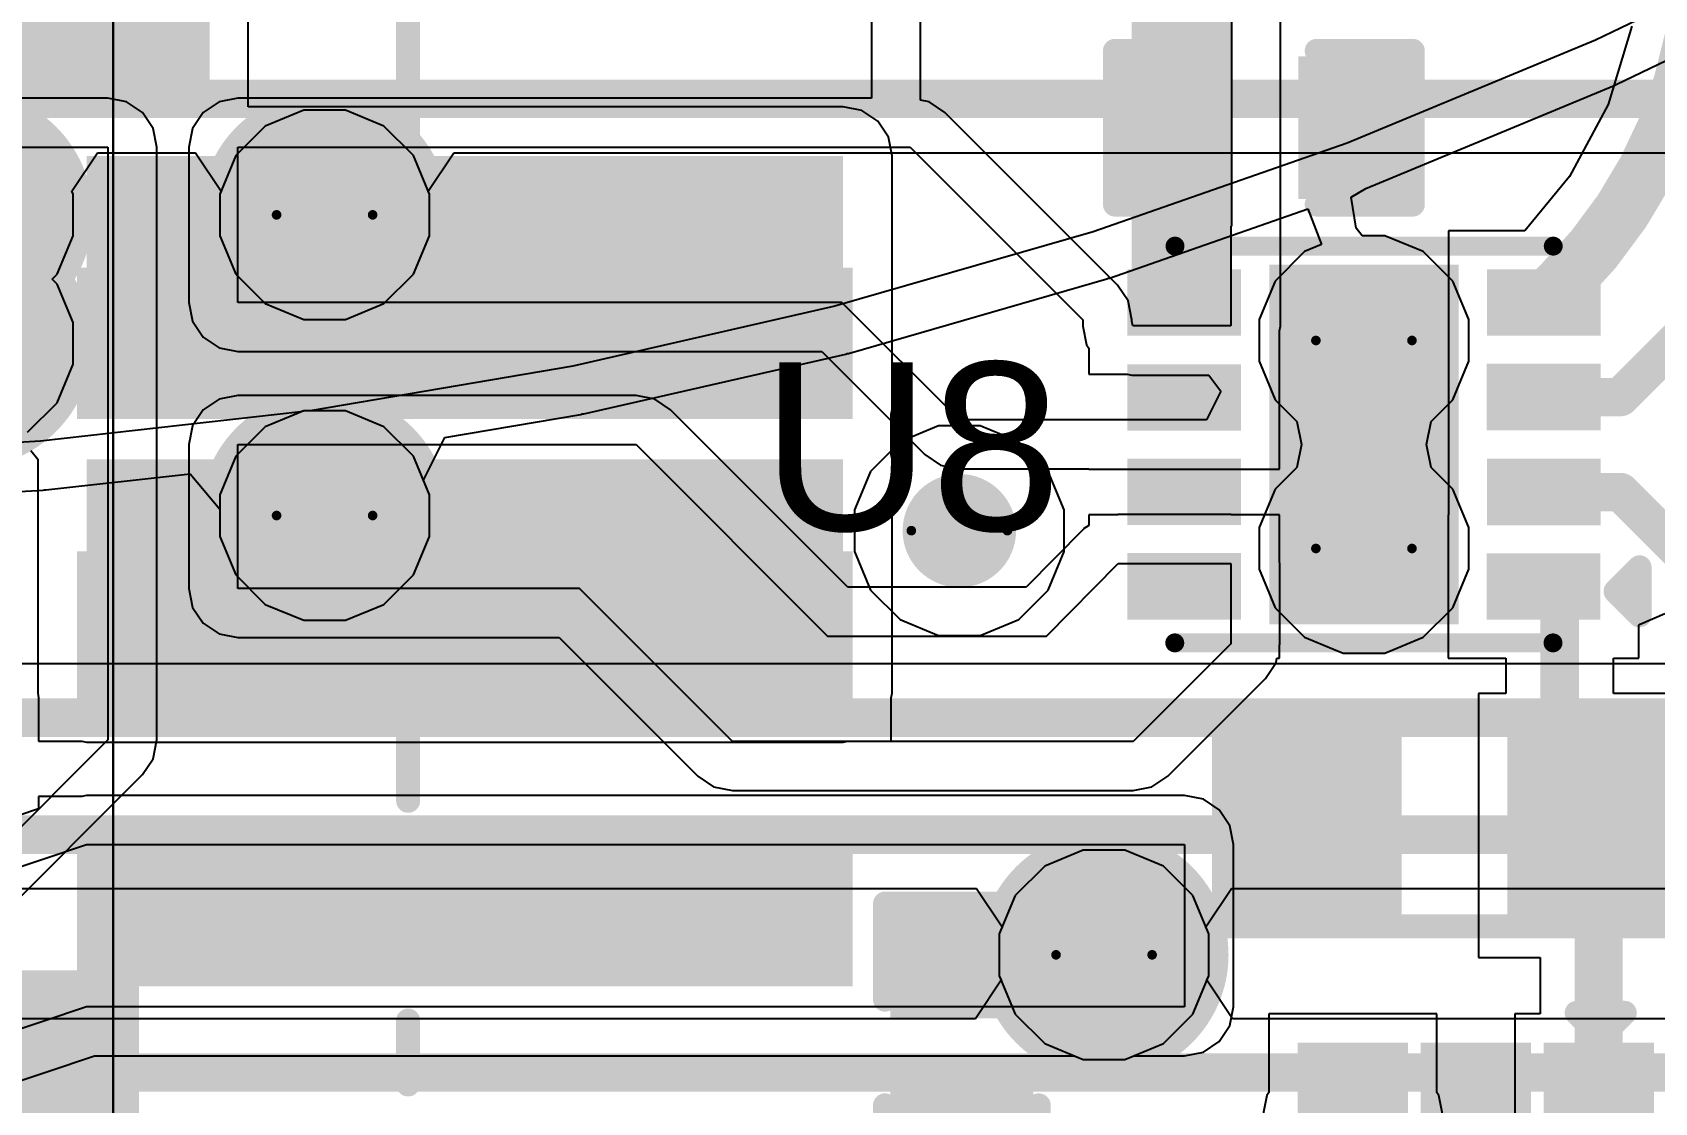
# Model space of a CAD drawing. Header units: inches. Extents: x -30 to 282, y -86 to 78.
# Drawn here: x 12.17 to 20.75, y -74.02 to -68.36 of the extents above; entities that cross this region are included whole.
import ezdxf

# ---------------------------------------------------------------- set-up
doc = ezdxf.new("R2010")
doc.units = ezdxf.units.IN
for name, color, linetype in [('Board Outline', 216, 'Continuous'), ('Bottom Layer', 5, 'Continuous'), ('Bottom Overlay', 54, 'Continuous'), ('Bottom Paste', 16, 'Continuous'), ('Bottom Solder', 6, 'Continuous'), ('Dimensions', 6, 'Continuous'), ('Drill Drawing', 1, 'Continuous'), ('GND 01', 76, 'Continuous'), ('GND 02', 16, 'Continuous'), ('Pad Holes', 156, 'Continuous'), ('PWR', 156, 'Continuous'), ('SIG 01', 90, 'Continuous'), ('Top Layer', 1, 'Continuous'), ('Top Overlay', 2, 'Continuous'), ('Top Paste', 8, 'Continuous'), ('Top Solder', 216, 'Continuous'), ('Via Holes', 16, 'Continuous')]:
    doc.layers.add(name, color=color, linetype=linetype)
doc.styles.add('Arial', font='', dxfattribs={"height": 0.2})
doc.styles.get('Arial').set_extended_font_data('Arial')

# ---------------------------------------------------------------- blocks, each defined once
blk = doc.blocks.new('SC_70_5_1')
at = {"layer": 'Top Layer'}
for points in [[(-1.315, 0.84), (-0.585, 0.84), (-0.585, 0.46), (-1.315, 0.46)], [(0.585, 0.84), (1.315, 0.84), (1.315, 0.46), (0.585, 0.46)], [(-1.315, 0.19), (-0.585, 0.19), (-0.585, -0.19), (-1.315, -0.19)], [(-1.315, -0.46), (-0.585, -0.46), (-0.585, -0.84), (-1.315, -0.84)], [(0.585, -0.46), (1.315, -0.46), (1.315, -0.84), (0.585, -0.84)]]:
    blk.add_hatch(color=1, dxfattribs=at).paths.add_polyline_path(points)
at = {"layer": 'Top Paste'}
for points in [[(-1.315, 0.84), (-0.585, 0.84), (-0.585, 0.46), (-1.315, 0.46)], [(0.585, 0.84), (1.315, 0.84), (1.315, 0.46), (0.585, 0.46)], [(-1.315, 0.19), (-0.585, 0.19), (-0.585, -0.19), (-1.315, -0.19)], [(-1.315, -0.46), (-0.585, -0.46), (-0.585, -0.84), (-1.315, -0.84)], [(0.585, -0.46), (1.315, -0.46), (1.315, -0.84), (0.585, -0.84)]]:
    blk.add_hatch(color=8, dxfattribs=at).paths.add_polyline_path(points)
at = {"layer": 'Top Solder'}
for points in [[(-1.4166, 0.9416), (-0.4834, 0.9416), (-0.4834, 0.3584), (-1.4166, 0.3584)], [(0.4834, 0.9416), (1.4166, 0.9416), (1.4166, 0.3584), (0.4834, 0.3584)], [(-1.4166, 0.2916), (-0.4834, 0.2916), (-0.4834, -0.2916), (-1.4166, -0.2916)], [(-1.4166, -0.3584), (-0.4834, -0.3584), (-0.4834, -0.9416), (-1.4166, -0.9416)], [(0.4834, -0.3584), (1.4166, -0.3584), (1.4166, -0.9416), (0.4834, -0.9416)]]:
    blk.add_hatch(color=216, dxfattribs=at).paths.add_polyline_path(points)
at = {"layer": 'Top Overlay', "const_width": 0.127}
for points in [[(0.4572, 1.0414), (-0.4572, 1.0414)], [(-1.5748, 0.5334), (-1.5748, 0.7874)], [(-1.4478, 0.6604), (-1.5748, 0.7874)], [(-1.5748, 0.5334), (-1.4478, 0.6604)], [(0.4572, -1.0414), (-0.4572, -1.0414)]]:
    blk.add_lwpolyline(points, dxfattribs=at)
at = {"layer": 'Top Overlay', "const_width": 0.0635}
for points in [[(-0.4889, 1.0414, 1), (-0.4254, 1.0414, 1)], [(0.4254, 1.0414, 1), (0.4889, 1.0414, 1)], [(-1.6065, 0.7874, 1), (-1.5431, 0.7874, 1)], [(-1.6065, 0.7874, 1), (-1.5431, 0.7874, 1)], [(-1.4795, 0.6604, 1), (-1.416, 0.6604, 1)], [(-1.4795, 0.6604, 1), (-1.416, 0.6604, 1)], [(-1.6066, 0.5334, 1), (-1.5431, 0.5334, 1)], [(-1.6066, 0.5334, 1), (-1.5431, 0.5334, 1)], [(-0.4889, -1.0414, 1), (-0.4254, -1.0414, 1)], [(0.4254, -1.0414, 1), (0.4889, -1.0414, 1)]]:
    blk.add_lwpolyline(points, format="xyb", close=True, dxfattribs=at)
blk = doc.blocks.new('WSON_8_2_2__2')
at = {"layer": 'Bottom Solder'}
h = blk.add_hatch(color=6, dxfattribs=at)
edge = h.paths.add_edge_path()
edge.add_arc((0, 0.55), 0.1016, 0, 360)
h = blk.add_hatch(color=6, dxfattribs=at)
edge = h.paths.add_edge_path()
edge.add_arc((0, -0.55), 0.1016, 0, 360)
at = {"layer": 'Pad Holes'}
h = blk.add_hatch(color=7, dxfattribs=at)
edge = h.paths.add_edge_path()
edge.add_arc((0, 0.55), 0.15, 0, 360)
h = blk.add_hatch(color=7, dxfattribs=at)
edge = h.paths.add_edge_path()
edge.add_arc((0, -0.55), 0.15, 0, 360)
at = {"layer": 'PWR'}
h = blk.add_hatch(color=156, dxfattribs=at)
edge = h.paths.add_edge_path()
edge.add_arc((0, 0.55), 0.3, 0, 360)
h = blk.add_hatch(color=156, dxfattribs=at)
edge = h.paths.add_edge_path()
edge.add_arc((0, -0.55), 0.3, 0, 360)
at = {"layer": 'SIG 01'}
h = blk.add_hatch(color=90, dxfattribs=at)
edge = h.paths.add_edge_path()
edge.add_arc((0, 0.55), 0.3, 0, 360)
h = blk.add_hatch(color=90, dxfattribs=at)
edge = h.paths.add_edge_path()
edge.add_arc((0, -0.55), 0.3, 0, 360)
at = {"layer": 'Top Layer'}
for points in [[(-0.6994, 0.8762), (-0.6994, 0.6262), (-1.1994, 0.6262), (-1.1994, 0.8762)], [(0.45, -0.9), (-0.45, -0.9), (-0.45, 0.9), (0.45, 0.9)], [(0.7006, 0.6254), (0.7006, 0.8754), (1.2006, 0.8754), (1.2006, 0.6254)], [(-0.7006, 0.3766), (-0.7006, 0.1266), (-1.2006, 0.1266), (-1.2006, 0.3766)], [(0.7006, 0.1258), (0.7006, 0.3758), (1.2006, 0.3758), (1.2006, 0.1258)], [(-0.7004, -0.1258), (-0.7004, -0.3758), (-1.2004, -0.3758), (-1.2004, -0.1258)], [(0.7006, -0.3738), (0.7006, -0.1238), (1.2006, -0.1238), (1.2006, -0.3738)], [(-0.7006, -0.626), (-0.7006, -0.876), (-1.2006, -0.876), (-1.2006, -0.626)], [(0.7006, -0.8762), (0.7006, -0.6262), (1.2006, -0.6262), (1.2006, -0.8762)]]:
    blk.add_hatch(color=1, dxfattribs=at).paths.add_polyline_path(points)
h = blk.add_hatch(color=1, dxfattribs=at)
edge = h.paths.add_edge_path()
edge.add_arc((0, 0.55), 0.3, 0, 360)
h = blk.add_hatch(color=1, dxfattribs=at)
edge = h.paths.add_edge_path()
edge.add_arc((0, -0.55), 0.3, 0, 360)
at = {"layer": 'Top Paste'}
for points in [[(-0.6994, 0.8762), (-0.6994, 0.6262), (-1.1994, 0.6262), (-1.1994, 0.8762)], [(0.45, -0.9), (-0.45, -0.9), (-0.45, 0.9), (0.45, 0.9)], [(0.7006, 0.6254), (0.7006, 0.8754), (1.2006, 0.8754), (1.2006, 0.6254)], [(-0.7006, 0.3766), (-0.7006, 0.1266), (-1.2006, 0.1266), (-1.2006, 0.3766)], [(0.7006, 0.1258), (0.7006, 0.3758), (1.2006, 0.3758), (1.2006, 0.1258)], [(-0.7004, -0.1258), (-0.7004, -0.3758), (-1.2004, -0.3758), (-1.2004, -0.1258)], [(0.7006, -0.3738), (0.7006, -0.1238), (1.2006, -0.1238), (1.2006, -0.3738)], [(-0.7006, -0.626), (-0.7006, -0.876), (-1.2006, -0.876), (-1.2006, -0.626)], [(0.7006, -0.8762), (0.7006, -0.6262), (1.2006, -0.6262), (1.2006, -0.8762)]]:
    blk.add_hatch(color=8, dxfattribs=at).paths.add_polyline_path(points)
at = {"layer": 'Top Solder'}
for points in [[(0.5008, -0.9508), (-0.5008, -0.9508), (-0.5008, 0.9508), (0.5008, 0.9508)], [(-0.6486, 0.927), (-0.6486, 0.5754), (-1.2502, 0.5754), (-1.2502, 0.927)], [(0.6498, 0.5746), (0.6498, 0.9262), (1.2514, 0.9262), (1.2514, 0.5746)], [(-0.6498, 0.4274), (-0.6498, 0.0758), (-1.2514, 0.0758), (-1.2514, 0.4274)], [(0.6498, 0.075), (0.6498, 0.4266), (1.2514, 0.4266), (1.2514, 0.075)], [(-0.6496, -0.075), (-0.6496, -0.4266), (-1.2512, -0.4266), (-1.2512, -0.075)], [(0.6498, -0.4246), (0.6498, -0.073), (1.2514, -0.073), (1.2514, -0.4246)], [(-0.6498, -0.5752), (-0.6498, -0.9268), (-1.2514, -0.9268), (-1.2514, -0.5752)], [(0.6498, -0.927), (0.6498, -0.5754), (1.2514, -0.5754), (1.2514, -0.927)]]:
    blk.add_hatch(color=216, dxfattribs=at).paths.add_polyline_path(points)
h = blk.add_hatch(color=216, dxfattribs=at)
edge = h.paths.add_edge_path()
edge.add_arc((0, 0.55), 0.4016, 0, 360)
h = blk.add_hatch(color=216, dxfattribs=at)
edge = h.paths.add_edge_path()
edge.add_arc((0, -0.55), 0.4016, 0, 360)
at = {"layer": 'Top Overlay'}
for points, const_width in [([(1.0003, 1.0492), (-0.9997, 1.0492)], 0.1), ([(-1.4574, 0.9036), (-1.4574, 0.6496)], 0.127), ([(-1.3304, 0.7766), (-1.4574, 0.9036)], 0.127), ([(-1.3304, 0.7766), (-1.4574, 0.6496)], 0.127), ([(0.999, -1.0489), (-1.001, -1.0489)], 0.1)]:
    blk.add_lwpolyline(points, dxfattribs=dict(at, const_width=const_width))
for points, const_width in [([(-1.0247, 1.0492, 1), (-0.9747, 1.0492, 1)], 0.05), ([(0.9753, 1.0492, 1), (1.0253, 1.0492, 1)], 0.05), ([(-1.4891, 0.9036, 1), (-1.4256, 0.9036, 1)], 0.0635), ([(-1.4891, 0.9036, 1), (-1.4256, 0.9036, 1)], 0.0635), ([(-1.3621, 0.7766, 1), (-1.2986, 0.7766, 1)], 0.0635), ([(-1.3621, 0.7766, 1), (-1.2986, 0.7766, 1)], 0.0635), ([(-1.4891, 0.6496, 1), (-1.4256, 0.6496, 1)], 0.0635), ([(-1.4891, 0.6496, 1), (-1.4256, 0.6496, 1)], 0.0635), ([(-1.0259, -1.0489, 1), (-0.976, -1.0489, 1)], 0.05), ([(0.974, -1.0489, 1), (1.024, -1.0489, 1)], 0.05)]:
    blk.add_lwpolyline(points, format="xyb", close=True, dxfattribs=dict(at, const_width=const_width))
blk = doc.blocks.new('B6B_ZR_SM4_TF_LF__SN__B_28')
at = {"layer": 'Bottom Layer'}
for points in [[(-4.1001, 3.2749), (-3.4001, 3.2749), (-3.4001, -0.725), (-4.1001, -0.725)], [(-2.5999, 3.2749), (-1.8999, 3.2749), (-1.8999, -0.725), (-2.5999, -0.725)], [(-1.1001, 3.2749), (-0.4001, 3.2749), (-0.4001, -0.725), (-1.1001, -0.725)], [(-6.5501, -0.125), (-5.0501, -0.125), (-5.0501, -2.425), (-6.5501, -2.425)]]:
    blk.add_hatch(color=5, dxfattribs=at).paths.add_polyline_path(points)
at = {"layer": 'Bottom Overlay'}
blk.add_hatch(color=54, dxfattribs=at).paths.add_polyline_path([(-4.5935, 1.7094), (-4.5935, 1.4173), (-4.403, 1.4173), (-4.403, 1.7094)])
at = {"layer": 'Bottom Paste'}
for points in [[(-4.1001, 3.2749), (-3.4001, 3.2749), (-3.4001, -0.725), (-4.1001, -0.725)], [(-2.5999, 3.2749), (-1.8999, 3.2749), (-1.8999, -0.725), (-2.5999, -0.725)], [(-1.1001, 3.2749), (-0.4001, 3.2749), (-0.4001, -0.725), (-1.1001, -0.725)], [(-6.5501, -0.125), (-5.0501, -0.125), (-5.0501, -2.425), (-6.5501, -2.425)]]:
    blk.add_hatch(color=16, dxfattribs=at).paths.add_polyline_path(points)
at = {"layer": 'Bottom Solder'}
for points in [[(-4.1509, 3.3257), (-3.3493, 3.3257), (-3.3493, -0.7758), (-4.1509, -0.7758)], [(-2.6507, 3.3257), (-1.8491, 3.3257), (-1.8491, -0.7758), (-2.6507, -0.7758)], [(-1.1509, 3.3257), (-0.3493, 3.3257), (-0.3493, -0.7758), (-1.1509, -0.7758)], [(-6.6009, -0.0742), (-4.9993, -0.0742), (-4.9993, -2.4758), (-6.6009, -2.4758)]]:
    blk.add_hatch(color=6, dxfattribs=at).paths.add_polyline_path(points)
at = {"layer": 'Bottom Overlay', "const_width": 0.127}
for points in [[(-4.6063, 1.2904), (-4.6063, 1.8492)], [(-4.3269, 1.5698), (-4.6063, 1.8492)], [(-4.6063, 1.2904), (-4.3269, 1.5698)], [(-4.3311, 0.9749), (-6, 0.9749)], [(-2.8311, 0.9749), (-3.1688, 0.9749)], [(-1.3311, 0.9749), (-1.6689, 0.9749)], [(0.1689, 0.9749), (-0.1689, 0.9749)]]:
    blk.add_lwpolyline(points, dxfattribs=at)
at = {"layer": 'Bottom Overlay', "const_width": 0.0635}
for points in [[(-4.638, 1.8492, 1), (-4.5745, 1.8492, 1)], [(-4.638, 1.8492, 1), (-4.5745, 1.8492, 1)], [(-4.3586, 1.5698, 1), (-4.2951, 1.5698, 1)], [(-4.3586, 1.5698, 1), (-4.2951, 1.5698, 1)], [(-4.638, 1.2904, 1), (-4.5745, 1.2904, 1)], [(-4.638, 1.2904, 1), (-4.5745, 1.2904, 1)], [(-4.3628, 0.9749, 1), (-4.2993, 0.9749, 1)], [(-3.2006, 0.9749, 1), (-3.1371, 0.9749, 1)], [(-2.8628, 0.9749, 1), (-2.7993, 0.9749, 1)], [(-1.7006, 0.9749, 1), (-1.6371, 0.9749, 1)], [(-1.3628, 0.9749, 1), (-1.2993, 0.9749, 1)], [(-0.2006, 0.9749, 1), (-0.1371, 0.9749, 1)], [(0.1371, 0.9749, 1), (0.2006, 0.9749, 1)]]:
    blk.add_lwpolyline(points, format="xyb", close=True, dxfattribs=at)
blk = doc.blocks.new('C___0402_48')
at = {"layer": 'Top Layer'}
for points in [[(-0.6985, -0.3175), (-0.6985, 0.3175), (-0.2413, 0.3175), (-0.2413, -0.3175)], [(0.2413, -0.3175), (0.2413, 0.3175), (0.6985, 0.3175), (0.6985, -0.3175)]]:
    blk.add_hatch(color=1, dxfattribs=at).paths.add_polyline_path(points)
at = {"layer": 'Top Paste'}
for points in [[(-0.6985, -0.3175), (-0.6985, 0.3175), (-0.2413, 0.3175), (-0.2413, -0.3175)], [(0.2413, -0.3175), (0.2413, 0.3175), (0.6985, 0.3175), (0.6985, -0.3175)]]:
    blk.add_hatch(color=8, dxfattribs=at).paths.add_polyline_path(points)
at = {"layer": 'Top Solder'}
for points in [[(-0.7585, -0.3775), (-0.7585, 0.3775), (-0.1813, 0.3775), (-0.1813, -0.3775)], [(0.1813, -0.3775), (0.1813, 0.3775), (0.7585, 0.3775), (0.7585, -0.3775)]]:
    blk.add_hatch(color=216, dxfattribs=at).paths.add_polyline_path(points)
at = {"layer": 'Top Overlay', "const_width": 0.127}
for points in [[(-0.7874, 0.4064), (-0.7874, -0.4064)], [(-0.2794, 0.4064), (-0.7874, 0.4064)], [(0.7874, 0.4064), (0.2794, 0.4064)], [(0.7874, 0.4064), (0.7874, -0.4064)], [(-0.2794, -0.4064), (-0.7874, -0.4064)], [(0.7874, -0.4064), (0.2794, -0.4064)]]:
    blk.add_lwpolyline(points, dxfattribs=at)
at = {"layer": 'Top Overlay', "const_width": 0.0635}
for points in [[(-0.8191, 0.4064, 1), (-0.7556, 0.4064, 1)], [(-0.8191, 0.4064, 1), (-0.7556, 0.4064, 1)], [(-0.3111, 0.4064, 1), (-0.2477, 0.4064, 1)], [(0.2477, 0.4064, 1), (0.3111, 0.4064, 1)], [(0.7556, 0.4064, 1), (0.8191, 0.4064, 1)], [(0.7556, 0.4064, 1), (0.8191, 0.4064, 1)], [(-0.8191, -0.4064, 1), (-0.7556, -0.4064, 1)], [(-0.8191, -0.4064, 1), (-0.7556, -0.4064, 1)], [(-0.3111, -0.4064, 1), (-0.2477, -0.4064, 1)], [(0.2477, -0.4064, 1), (0.3111, -0.4064, 1)], [(0.7556, -0.4064, 1), (0.8191, -0.4064, 1)], [(0.7556, -0.4064, 1), (0.8191, -0.4064, 1)]]:
    blk.add_lwpolyline(points, format="xyb", close=True, dxfattribs=at)
blk = doc.blocks.new('R___0603_98')
at = {"layer": 'Top Layer'}
for points in [[(-0.381, 0.4445), (-0.381, -0.4445), (-1.143, -0.4445), (-1.143, 0.4445)], [(1.143, 0.4445), (1.143, -0.4445), (0.381, -0.4445), (0.381, 0.4445)]]:
    blk.add_hatch(color=1, dxfattribs=at).paths.add_polyline_path(points)
at = {"layer": 'Top Paste'}
for points in [[(-0.381, 0.4445), (-0.381, -0.4445), (-1.143, -0.4445), (-1.143, 0.4445)], [(1.143, 0.4445), (1.143, -0.4445), (0.381, -0.4445), (0.381, 0.4445)]]:
    blk.add_hatch(color=8, dxfattribs=at).paths.add_polyline_path(points)
at = {"layer": 'Top Solder'}
for points in [[(-0.2794, 0.5461), (-0.2794, -0.5461), (-1.2446, -0.5461), (-1.2446, 0.5461)], [(1.2446, 0.5461), (1.2446, -0.5461), (0.2794, -0.5461), (0.2794, 0.5461)]]:
    blk.add_hatch(color=216, dxfattribs=at).paths.add_polyline_path(points)
at = {"layer": 'Top Overlay', "const_width": 0.127}
for points in [[(-1.2192, 0.5334), (1.2192, 0.5334)], [(-1.2192, -0.5334), (-1.2192, 0.5334)], [(1.2192, -0.5334), (1.2192, 0.5334)], [(-1.2192, -0.5334), (1.2192, -0.5334)]]:
    blk.add_lwpolyline(points, dxfattribs=at)
at = {"layer": 'Top Overlay', "const_width": 0.0635}
for points in [[(-1.25095, 0.5334, 1), (-1.18745, 0.5334, 1)], [(-1.25095, 0.5334, 1), (-1.18745, 0.5334, 1)], [(1.18745, 0.5334, 1), (1.25095, 0.5334, 1)], [(1.18745, 0.5334, 1), (1.25095, 0.5334, 1)], [(-1.25095, -0.5334, 1), (-1.18745, -0.5334, 1)], [(-1.25095, -0.5334, 1), (-1.18745, -0.5334, 1)], [(1.18745, -0.5334, 1), (1.25095, -0.5334, 1)], [(1.18745, -0.5334, 1), (1.25095, -0.5334, 1)]]:
    blk.add_lwpolyline(points, format="xyb", close=True, dxfattribs=at)
blk = doc.blocks.new('C___0402_B_130')
at = {"layer": 'Bottom Layer'}
for points in [[(-0.2413, 0.3175), (-0.2413, -0.3175), (-0.6985, -0.3175), (-0.6985, 0.3175)], [(0.6985, 0.3175), (0.6985, -0.3175), (0.2413, -0.3175), (0.2413, 0.3175)]]:
    blk.add_hatch(color=5, dxfattribs=at).paths.add_polyline_path(points)
at = {"layer": 'Bottom Paste'}
for points in [[(-0.2413, 0.3175), (-0.2413, -0.3175), (-0.6985, -0.3175), (-0.6985, 0.3175)], [(0.6985, 0.3175), (0.6985, -0.3175), (0.2413, -0.3175), (0.2413, 0.3175)]]:
    blk.add_hatch(color=16, dxfattribs=at).paths.add_polyline_path(points)
at = {"layer": 'Bottom Solder'}
for points in [[(-0.1813, 0.3775), (-0.1813, -0.3775), (-0.7585, -0.3775), (-0.7585, 0.3775)], [(0.7585, 0.3775), (0.7585, -0.3775), (0.1813, -0.3775), (0.1813, 0.3775)]]:
    blk.add_hatch(color=6, dxfattribs=at).paths.add_polyline_path(points)
at = {"layer": 'Bottom Overlay', "const_width": 0.127}
for points in [[(-0.2794, 0.4064), (-0.7874, 0.4064)], [(-0.7874, 0.4064), (-0.7874, -0.4064)], [(0.2794, 0.4064), (0.7874, 0.4064)], [(0.7874, 0.4064), (0.7874, -0.4064)], [(-0.7874, -0.4064), (-0.2794, -0.4064)], [(0.7874, -0.4064), (0.2794, -0.4064)]]:
    blk.add_lwpolyline(points, dxfattribs=at)
at = {"layer": 'Bottom Overlay', "const_width": 0.0635}
for points in [[(-0.8191, 0.4064, 1), (-0.7556, 0.4064, 1)], [(-0.8191, 0.4064, 1), (-0.7556, 0.4064, 1)], [(-0.3111, 0.4064, 1), (-0.2476, 0.4064, 1)], [(0.2477, 0.4064, 1), (0.3111, 0.4064, 1)], [(0.7556, 0.4064, 1), (0.8191, 0.4064, 1)], [(0.7556, 0.4064, 1), (0.8191, 0.4064, 1)], [(-0.8191, -0.4064, 1), (-0.7556, -0.4064, 1)], [(-0.8191, -0.4064, 1), (-0.7556, -0.4064, 1)], [(-0.3111, -0.4064, 1), (-0.2477, -0.4064, 1)], [(0.2476, -0.4064, 1), (0.3111, -0.4064, 1)], [(0.7556, -0.4064, 1), (0.8191, -0.4064, 1)], [(0.7556, -0.4064, 1), (0.8191, -0.4064, 1)]]:
    blk.add_lwpolyline(points, format="xyb", close=True, dxfattribs=at)
blk = doc.blocks.new('C___0603_137')
at = {"layer": 'Top Layer'}
for points in [[(-0.381, 0.4445), (-0.381, -0.4445), (-1.143, -0.4445), (-1.143, 0.4445)], [(1.143, 0.4445), (1.143, -0.4445), (0.381, -0.4445), (0.381, 0.4445)]]:
    blk.add_hatch(color=1, dxfattribs=at).paths.add_polyline_path(points)
at = {"layer": 'Top Paste'}
for points in [[(-0.381, 0.4445), (-0.381, -0.4445), (-1.143, -0.4445), (-1.143, 0.4445)], [(1.143, 0.4445), (1.143, -0.4445), (0.381, -0.4445), (0.381, 0.4445)]]:
    blk.add_hatch(color=8, dxfattribs=at).paths.add_polyline_path(points)
at = {"layer": 'Top Solder'}
for points in [[(-0.321, 0.5045), (-0.321, -0.5045), (-1.203, -0.5045), (-1.203, 0.5045)], [(1.203, 0.5045), (1.203, -0.5045), (0.321, -0.5045), (0.321, 0.5045)]]:
    blk.add_hatch(color=216, dxfattribs=at).paths.add_polyline_path(points)
at = {"layer": 'Top Overlay', "const_width": 0.127}
for points in [[(-1.2446, 0.5334), (-1.2446, -0.5334)], [(-0.4572, 0.5334), (-1.2446, 0.5334)], [(1.2446, 0.5334), (0.4572, 0.5334)], [(1.2446, 0.5334), (1.2446, -0.5334)], [(-0.4572, -0.5334), (-1.2446, -0.5334)], [(1.2446, -0.5334), (0.4572, -0.5334)]]:
    blk.add_lwpolyline(points, dxfattribs=at)
at = {"layer": 'Top Overlay', "const_width": 0.0635}
for points in [[(-1.2764, 0.5334, 1), (-1.2128, 0.5334, 1)], [(-1.2764, 0.5334, 1), (-1.2128, 0.5334, 1)], [(-0.4889, 0.5334, 1), (-0.4254, 0.5334, 1)], [(0.4254, 0.5334, 1), (0.4889, 0.5334, 1)], [(1.2128, 0.5334, 1), (1.2764, 0.5334, 1)], [(1.2128, 0.5334, 1), (1.2764, 0.5334, 1)], [(-1.2764, -0.5334, 1), (-1.2128, -0.5334, 1)], [(-1.2764, -0.5334, 1), (-1.2128, -0.5334, 1)], [(-0.489, -0.5334, 1), (-0.4255, -0.5334, 1)], [(0.4254, -0.5334, 1), (0.4889, -0.5334, 1)], [(1.2128, -0.5334, 1), (1.2764, -0.5334, 1)], [(1.2128, -0.5334, 1), (1.2764, -0.5334, 1)]]:
    blk.add_lwpolyline(points, format="xyb", close=True, dxfattribs=at)

msp = doc.modelspace()

# ---------------------------------------------------------------- hatches: boundary and pattern name
at = {"layer": 'Bottom Layer'}
for points in [[(12.4608, -70.3504), (16.4608, -70.3504), (16.4608, -69.0087), (12.4608, -69.0087)], [(12.4608, -71.8505), (16.4608, -71.8505), (16.4608, -70.6133), (12.4608, -70.6133)]]:
    msp.add_hatch(color=5, dxfattribs=at).paths.add_polyline_path(points)
h = msp.add_hatch(color=5, dxfattribs=at)
edge = h.paths.add_edge_path()
edge.add_arc((13.7191, -69.3207), 0.3, 0, 360)
h = msp.add_hatch(color=5, dxfattribs=at)
edge = h.paths.add_edge_path()
edge.add_arc((13.7191, -70.9108), 0.3, 0, 360)
h = msp.add_hatch(color=5, dxfattribs=at)
edge = h.paths.add_edge_path()
edge.add_arc((17.0754, -70.9909), 0.3, 0, 360)
h = msp.add_hatch(color=5, dxfattribs=at)
edge = h.paths.add_edge_path()
edge.add_arc((17.8406, -73.2338), 0.3, 0, 360)
at = {"layer": 'GND 01'}
h = msp.add_hatch(color=76, dxfattribs=at)
edge = h.paths.add_edge_path()
edge.add_arc((11.8347, -69.3207), 0.658, 0, 360)
h = msp.add_hatch(color=76, dxfattribs=at)
edge = h.paths.add_edge_path()
edge.add_arc((13.7191, -69.3207), 0.658, 0, 360)
h = msp.add_hatch(color=76, dxfattribs=at)
edge = h.paths.add_edge_path()
edge.add_arc((11.8347, -70.0004), 0.658, 0, 360)
h = msp.add_hatch(color=76, dxfattribs=at)
edge = h.paths.add_edge_path()
edge.add_arc((13.7191, -70.9108), 0.658, 0, 360)
h = msp.add_hatch(color=76, dxfattribs=at)
edge = h.paths.add_edge_path()
edge.add_arc((17.8406, -73.2338), 0.658, 0, 360)
at = {"layer": 'GND 02'}
h = msp.add_hatch(color=16, dxfattribs=at)
edge = h.paths.add_edge_path()
edge.add_arc((11.8347, -69.3207), 0.658, 0, 360)
h = msp.add_hatch(color=16, dxfattribs=at)
edge = h.paths.add_edge_path()
edge.add_arc((13.7191, -69.3207), 0.658, 0, 360)
h = msp.add_hatch(color=16, dxfattribs=at)
edge = h.paths.add_edge_path()
edge.add_arc((11.8347, -70.0004), 0.658, 0, 360)
h = msp.add_hatch(color=16, dxfattribs=at)
edge = h.paths.add_edge_path()
edge.add_arc((13.7191, -70.9108), 0.658, 0, 360)
h = msp.add_hatch(color=16, dxfattribs=at)
edge = h.paths.add_edge_path()
edge.add_arc((17.8406, -73.2338), 0.658, 0, 360)
at = {"layer": 'PWR'}
h = msp.add_hatch(color=156, dxfattribs=at)
edge = h.paths.add_edge_path()
edge.add_arc((13.7191, -69.3207), 0.3, 0, 360)
h = msp.add_hatch(color=156, dxfattribs=at)
edge = h.paths.add_edge_path()
edge.add_arc((13.7191, -70.9108), 0.3, 0, 360)
h = msp.add_hatch(color=156, dxfattribs=at)
edge = h.paths.add_edge_path()
edge.add_arc((17.0754, -70.9909), 0.3, 0, 360)
h = msp.add_hatch(color=156, dxfattribs=at)
edge = h.paths.add_edge_path()
edge.add_arc((17.8406, -73.2338), 0.3, 0, 360)
at = {"layer": 'SIG 01'}
h = msp.add_hatch(color=90, dxfattribs=at)
edge = h.paths.add_edge_path()
edge.add_arc((13.7191, -69.3207), 0.3, 0, 360)
h = msp.add_hatch(color=90, dxfattribs=at)
edge = h.paths.add_edge_path()
edge.add_arc((13.7191, -70.9108), 0.3, 0, 360)
h = msp.add_hatch(color=90, dxfattribs=at)
edge = h.paths.add_edge_path()
edge.add_arc((17.0754, -70.9909), 0.3, 0, 360)
h = msp.add_hatch(color=90, dxfattribs=at)
edge = h.paths.add_edge_path()
edge.add_arc((17.8406, -73.2338), 0.3, 0, 360)
at = {"layer": 'Top Layer'}
msp.add_hatch(color=1, dxfattribs=at).paths.add_polyline_path([(17.9871, -69.9088), (18.5141, -69.9088), (18.5141, -67.2414), (17.9871, -67.2414)])
h = msp.add_hatch(color=1, dxfattribs=at)
edge = h.paths.add_edge_path()
edge.add_arc((13.7191, -69.3207), 0.3, 0, 360)
h = msp.add_hatch(color=1, dxfattribs=at)
edge = h.paths.add_edge_path()
edge.add_arc((13.7191, -70.9108), 0.3, 0, 360)
h = msp.add_hatch(color=1, dxfattribs=at)
edge = h.paths.add_edge_path()
edge.add_arc((17.0754, -70.9909), 0.3, 0, 360)
h = msp.add_hatch(color=1, dxfattribs=at)
edge = h.paths.add_edge_path()
edge.add_arc((17.8406, -73.2338), 0.3, 0, 360)
at = {"layer": 'Via Holes'}
h = msp.add_hatch(color=7, dxfattribs=at)
edge = h.paths.add_edge_path()
edge.add_arc((13.7191, -69.3207), 0.15, 0, 360)
h = msp.add_hatch(color=7, dxfattribs=at)
edge = h.paths.add_edge_path()
edge.add_arc((13.7191, -70.9108), 0.15, 0, 360)
h = msp.add_hatch(color=7, dxfattribs=at)
edge = h.paths.add_edge_path()
edge.add_arc((17.0754, -70.9909), 0.15, 0, 360)
h = msp.add_hatch(color=7, dxfattribs=at)
edge = h.paths.add_edge_path()
edge.add_arc((17.8406, -73.2338), 0.15, 0, 360)

# ---------------------------------------------------------------- linework, layer by layer
at = {"layer": 'Board Outline', "const_width": 0.254}
msp.add_lwpolyline([(37.4947, -16.4465, -2.502525), (-17.2929, -16.4465)], format="xyb", dxfattribs=at)
at = {"layer": 'Bottom Layer'}
for p, q in [((13.3149, -68.7497), (13.3149, -66.9463)), ((16.4608, -68.7497), (13.3149, -68.7497)), ((16.5599, -68.7695), (16.4608, -68.7497)), ((16.6439, -68.8256), (16.5599, -68.7695)), ((16.7001, -68.9096), (16.6439, -68.8256)), ((16.7198, -69.0087), (16.7001, -68.9096)), ((16.7198, -70.3504), (16.7198, -69.0087)), ((16.7148, -70.3754), (16.7198, -70.3504)), ((16.7148, -70.5883), (16.7148, -70.3754)), ((12.166, -70.567), (12.2019, -70.6129)), ((16.7198, -70.6133), (16.7148, -70.5883)), ((12.2019, -70.6129), (12.2019, -70.6133)), ((12.2019, -70.6133), (12.2019, -71.8505)), ((16.7198, -71.8505), (16.7198, -70.6133)), ((12.2019, -71.8505), (12.2068, -71.8755)), ((12.2068, -71.8755), (12.2068, -72.1045)), ((16.7148, -71.8755), (16.7198, -71.8505)), ((16.7148, -72.1045), (16.7148, -71.8755)), ((12.2068, -72.1045), (12.4358, -72.1045)), ((12.4358, -72.1045), (12.4608, -72.1095)), ((12.4608, -72.1095), (16.4608, -72.1095)), ((16.4608, -72.1095), (16.4858, -72.1045)), ((16.4858, -72.1045), (16.7148, -72.1045)), ((12.2068, -72.4625), (8.4233, -73.7327)), ((12.4358, -72.3964), (12.2068, -72.3964)), ((12.2068, -72.3964), (12.2068, -72.4625)), ((12.4608, -72.3914), (12.4358, -72.3964)), ((18.2665, -72.3914), (12.4608, -72.3914)), ((18.3656, -72.4111), (18.2665, -72.3914)), ((18.4496, -72.4672), (18.3656, -72.4111)), ((18.5057, -72.5513), (18.4496, -72.4672)), ((18.5254, -72.6504), (18.5057, -72.5513)), ((8.4656, -73.9917), (12.4608, -72.6504)), ((12.4608, -72.6504), (18.2665, -72.6504)), ((18.2665, -72.6504), (18.2665, -73.5091)), ((18.5254, -73.5091), (18.5254, -72.6504)), ((12.4608, -73.5091), (8.4656, -74.8505)), ((18.2665, -73.5091), (12.4608, -73.5091)), ((18.5057, -73.6082), (18.5254, -73.5091)), ((18.4496, -73.6922), (18.5057, -73.6082)), ((18.2665, -73.7681), (18.3656, -73.7484)), ((18.3656, -73.7484), (18.4496, -73.6922)), ((8.5481, -75.096), (12.5031, -73.7681)), ((12.5031, -73.7681), (17.6827, -73.7681)), ((17.6827, -73.7681), (17.7304, -73.7878)), ((17.7304, -73.7878), (17.9508, -73.7878)), ((17.9508, -73.7878), (17.9984, -73.7681)), ((17.9984, -73.7681), (18.2665, -73.7681))]:
    msp.add_line(p, q, dxfattribs=at)
at = {"layer": 'Dimensions', "const_width": 0.0127}
msp.add_lwpolyline([(12.6009, -79.75), (12.6009, -65.75)], dxfattribs=at)
at = {"layer": 'Drill Drawing'}
for points, const_width in [([(13.9731, -69.3207, 1), (13.4651, -69.3207, 1)], 0.0508), ([(13.4524, -69.3207, 1), (13.4778, -69.3207, 1)], 0.0254), ([(13.9604, -69.3207, 1), (13.9858, -69.3207, 1)], 0.0254), ([(19.4687, -69.985, 1), (18.9607, -69.985, 1)], 0.0508), ([(18.948, -69.985, 1), (18.9734, -69.985, 1)], 0.0254), ([(19.456, -69.985, 1), (19.4814, -69.985, 1)], 0.0254), ([(13.9731, -70.9108, 1), (13.4651, -70.9108, 1)], 0.0508), ([(17.3294, -70.9909, 1), (16.8214, -70.9909, 1)], 0.0508), ([(19.4687, -71.085, 1), (18.9607, -71.085, 1)], 0.0508), ([(13.4524, -70.9108, 1), (13.4778, -70.9108, 1)], 0.0254), ([(13.9604, -70.9108, 1), (13.9858, -70.9108, 1)], 0.0254), ([(16.8087, -70.9909, 1), (16.8341, -70.9909, 1)], 0.0254), ([(17.3167, -70.9909, 1), (17.3421, -70.9909, 1)], 0.0254), ([(18.948, -71.085, 1), (18.9734, -71.085, 1)], 0.0254), ([(19.456, -71.085, 1), (19.4814, -71.085, 1)], 0.0254), ([(18.0946, -73.2338, 1), (17.5866, -73.2338, 1)], 0.0508), ([(17.5739, -73.2338, 1), (17.5993, -73.2338, 1)], 0.0254), ([(18.0819, -73.2338, 1), (18.1073, -73.2338, 1)], 0.0254)]:
    msp.add_lwpolyline(points, format="xyb", close=True, dxfattribs=dict(at, const_width=const_width))
at = {"layer": 'PWR'}
for p, q in [((21.6245, -67.8263), (20.4391, -68.3972)), ((20.5515, -68.6305), (21.7368, -68.0597)), ((20.4391, -68.3972), (19.1256, -68.9413)), ((19.2247, -69.1805), (20.5382, -68.6364)), ((20.5382, -68.6364), (20.5443, -68.6324)), ((20.5443, -68.6324), (20.5515, -68.6305)), ((13.6089, -68.7667), (13.4052, -68.851)), ((13.8293, -68.7667), (13.6089, -68.7667)), ((14.0329, -68.851), (13.8293, -68.7667)), ((13.4052, -68.851), (13.2494, -69.0068)), ((14.1887, -69.0068), (14.0329, -68.851)), ((19.1256, -68.9413), (17.7836, -69.4108)), ((13.2494, -69.0068), (13.1651, -69.2105)), ((14.2731, -69.2105), (14.1887, -69.0068)), ((13.1651, -69.2105), (13.1651, -69.4309)), ((14.2731, -69.4309), (14.2731, -69.2105)), ((19.1474, -69.2278), (19.2247, -69.1805)), ((17.8692, -69.6553), (18.9186, -69.2881)), ((18.9186, -69.2881), (18.991, -69.478)), ((19.1738, -69.3915), (19.1474, -69.2278)), ((13.1651, -69.4309), (13.2494, -69.6345)), ((14.1887, -69.6345), (14.2731, -69.4309)), ((17.7836, -69.4108), (16.4174, -69.8044)), ((19.2046, -69.431), (19.1738, -69.3915)), ((19.3249, -69.431), (19.2046, -69.431)), ((19.5285, -69.5153), (19.3249, -69.431)), ((18.9009, -69.5153), (18.745, -69.6712)), ((18.991, -69.478), (18.9009, -69.5153)), ((19.6844, -69.6712), (19.5285, -69.5153)), ((13.2494, -69.6345), (13.4052, -69.7903)), ((14.0329, -69.7903), (14.1887, -69.6345)), ((16.4891, -70.0533), (17.8553, -69.6597)), ((17.8553, -69.6597), (17.8619, -69.6563)), ((17.8619, -69.6563), (17.8692, -69.6553)), ((18.745, -69.6712), (18.6607, -69.8748)), ((19.7687, -69.8748), (19.6844, -69.6712)), ((13.4052, -69.7903), (13.6089, -69.8747)), ((13.8293, -69.8747), (14.0329, -69.7903)), ((16.4174, -69.8044), (15.0313, -70.1208)), ((13.6089, -69.8747), (13.8293, -69.8747)), ((18.6607, -69.8748), (18.6607, -70.0952)), ((19.7687, -70.0952), (19.7687, -69.8748)), ((15.089, -70.3733), (16.4751, -70.0569)), ((16.4751, -70.0569), (16.4818, -70.0539)), ((16.4818, -70.0539), (16.4891, -70.0533)), ((15.0313, -70.1208), (13.6422, -70.3568)), ((18.6607, -70.0952), (18.745, -70.2988)), ((19.6844, -70.2988), (19.7687, -70.0952)), ((18.745, -70.2988), (18.859, -70.4128)), ((19.5704, -70.4128), (19.6844, -70.2988)), ((13.594, -70.363), (12.2169, -70.5181)), ((13.6089, -70.3568), (13.594, -70.363)), ((13.6422, -70.3568), (13.6089, -70.3568)), ((14.3555, -70.4983), (15.0747, -70.3761)), ((15.0747, -70.3761), (15.0816, -70.3735)), ((15.0816, -70.3735), (15.089, -70.3733)), ((18.859, -70.4128), (18.8843, -70.535)), ((19.5451, -70.535), (19.5704, -70.4128)), ((14.2413, -70.7238), (14.3555, -70.4983)), ((16.9652, -70.4369), (16.7616, -70.5212)), ((17.1856, -70.4369), (16.9652, -70.4369)), ((17.3892, -70.5212), (17.1856, -70.4369)), ((12.2169, -70.5181), (10.9877, -70.5872)), ((16.7616, -70.5212), (16.6058, -70.6771)), ((17.5451, -70.6771), (17.3892, -70.5212)), ((18.8843, -70.535), (18.859, -70.6572)), ((19.5704, -70.6572), (19.5451, -70.535)), ((18.859, -70.6572), (18.745, -70.7712)), ((19.6844, -70.7712), (19.5704, -70.6572)), ((12.2458, -70.7755), (13.0078, -70.6896)), ((13.0078, -70.6896), (13.1651, -70.8764)), ((14.2731, -70.8006), (14.2413, -70.7238)), ((16.6058, -70.6771), (16.5214, -70.8807)), ((17.6294, -70.8807), (17.5451, -70.6771)), ((11.0022, -70.8457), (12.2314, -70.7767)), ((12.2314, -70.7767), (12.2385, -70.7749)), ((12.2385, -70.7749), (12.2458, -70.7755)), ((14.2731, -71.021), (14.2731, -70.8006)), ((18.745, -70.7712), (18.6607, -70.9748)), ((19.7687, -70.9748), (19.6844, -70.7712)), ((13.1651, -70.8764), (13.1651, -71.021)), ((16.5214, -70.8807), (16.5214, -71.1011)), ((17.6294, -71.1011), (17.6294, -70.8807)), ((18.6607, -70.9748), (18.6607, -71.1952)), ((19.7687, -71.1952), (19.7687, -70.9748)), ((13.1651, -71.021), (13.2494, -71.2246)), ((14.1887, -71.2246), (14.2731, -71.021)), ((16.5214, -71.1011), (16.6058, -71.3047)), ((17.5451, -71.3047), (17.6294, -71.1011)), ((13.2494, -71.2246), (13.4052, -71.3805)), ((14.0329, -71.3805), (14.1887, -71.2246)), ((18.6607, -71.1952), (18.745, -71.3988)), ((19.6844, -71.3988), (19.7687, -71.1952)), ((16.6058, -71.3047), (16.7616, -71.4605)), ((17.3892, -71.4605), (17.5451, -71.3047)), ((13.4052, -71.3805), (13.6089, -71.4648)), ((13.8293, -71.4648), (14.0329, -71.3805)), ((18.745, -71.3988), (18.9009, -71.5547)), ((19.5285, -71.5547), (19.6844, -71.3988)), ((13.6089, -71.4648), (13.8293, -71.4648)), ((16.7616, -71.4605), (16.9652, -71.5449)), ((17.1856, -71.5449), (17.3892, -71.4605)), ((16.9652, -71.5449), (17.1856, -71.5449)), ((18.9009, -71.5547), (19.1045, -71.639)), ((19.3249, -71.639), (19.5285, -71.5547)), ((19.1045, -71.639), (19.3249, -71.639))]:
    msp.add_line(p, q, dxfattribs=at)
at = {"layer": 'SIG 01'}
for p, q in [((12.3824, -69.1951), (12.5181, -68.9919)), ((12.5181, -68.9919), (13.0356, -68.9919)), ((13.0356, -68.9919), (13.1714, -69.1951)), ((14.2667, -69.1951), (14.4025, -68.9919)), ((14.4025, -68.9919), (26.4764, -68.9919)), ((12.3887, -69.2105), (12.3824, -69.1951)), ((12.3887, -69.4309), (12.3887, -69.2105)), ((13.1714, -69.1951), (13.1651, -69.2105)), ((13.1651, -69.2105), (13.1651, -69.4309)), ((14.2731, -69.2105), (14.2667, -69.1951)), ((14.2731, -69.4309), (14.2731, -69.2105)), ((12.3044, -69.6345), (12.3887, -69.4309)), ((13.1651, -69.4309), (13.2494, -69.6345)), ((14.1887, -69.6345), (14.2731, -69.4309)), ((12.2783, -69.6605), (12.3044, -69.6345)), ((13.2494, -69.6345), (13.4052, -69.7903)), ((14.0329, -69.7903), (14.1887, -69.6345)), ((12.3044, -69.6866), (12.2783, -69.6605)), ((12.3887, -69.8902), (12.3044, -69.6866)), ((13.4052, -69.7903), (13.6089, -69.8747)), ((13.8293, -69.8747), (14.0329, -69.7903)), ((12.3887, -70.1106), (12.3887, -69.8902)), ((13.6089, -69.8747), (13.8293, -69.8747)), ((12.3044, -70.3142), (12.3887, -70.1106)), ((12.1485, -70.47), (12.3044, -70.3142)), ((13.6089, -70.3568), (13.4052, -70.4412)), ((13.8293, -70.3568), (13.6089, -70.3568)), ((14.0329, -70.4412), (13.8293, -70.3568)), ((13.4052, -70.4412), (13.2494, -70.597)), ((14.1887, -70.597), (14.0329, -70.4412)), ((13.2494, -70.597), (13.1651, -70.8006)), ((14.2731, -70.8006), (14.1887, -70.597)), ((13.1651, -70.8006), (13.1651, -71.021)), ((14.2731, -71.021), (14.2731, -70.8006)), ((13.1651, -71.021), (13.2494, -71.2246)), ((14.1887, -71.2246), (14.2731, -71.021)), ((13.2494, -71.2246), (13.4052, -71.3805)), ((14.0329, -71.3805), (14.1887, -71.2246)), ((13.4052, -71.3805), (13.6089, -71.4648)), ((13.8293, -71.4648), (14.0329, -71.3805)), ((13.6089, -71.4648), (13.8293, -71.4648)), ((21.054, -71.6947), (10.2992, -71.6947)), ((10.5666, -72.8832), (17.1662, -72.8832)), ((17.1662, -72.8832), (17.302, -73.0864)), ((18.3792, -73.0864), (18.5149, -72.8832)), ((18.5149, -72.8832), (22.3305, -72.8832)), ((17.302, -73.0864), (17.2866, -73.1236)), ((17.2866, -73.1236), (17.2866, -73.344)), ((18.3946, -73.1236), (18.3792, -73.0864)), ((18.3946, -73.344), (18.3946, -73.1236)), ((17.2966, -73.3684), (17.1609, -73.5716)), ((17.2866, -73.344), (17.2966, -73.3684)), ((18.3845, -73.3684), (18.3946, -73.344)), ((18.5203, -73.5716), (18.3845, -73.3684)), ((17.1609, -73.5716), (3.6055, -73.5716)), ((25.6869, -73.5716), (18.5203, -73.5716))]:
    msp.add_line(p, q, dxfattribs=at)
at = {"layer": 'SIG 01', "const_width": 0.2032}
for points in [[(49.1943, -40.3772, -0.547166), (-1.847, -82.8228)], [(48.7738, -41.3414, -0.533794), (-1.0139, -82.5286)]]:
    msp.add_lwpolyline(points, format="xyb", dxfattribs=at)
for points in [[(6.1112, -68.707), (26.4764, -68.707)], [(10.2992, -71.9796), (21.1866, -71.9796)], [(10.3643, -72.5984), (22.3305, -72.5984)], [(3.6055, -73.8564), (25.6869, -73.8564)]]:
    msp.add_lwpolyline(points, dxfattribs=at)
at = {"layer": 'Top Layer'}
for p, q in [((16.6111, -65.6606), (16.6111, -68.7041)), ((16.8701, -68.7149), (16.8701, -65.6606)), ((18.5141, -65.6606), (18.5141, -69.381)), ((18.773, -69.9088), (18.773, -67.2414)), ((20.6311, -68.3222), (20.5055, -68.7363)), ((12.5732, -68.7041), (11.3577, -68.7041)), ((12.6723, -68.7239), (12.5732, -68.7041)), ((12.7563, -68.78), (12.6723, -68.7239)), ((12.8125, -68.864), (12.7563, -68.78)), ((13.0771, -68.78), (13.021, -68.864)), ((13.1612, -68.7239), (13.0771, -68.78)), ((13.2603, -68.7041), (13.1612, -68.7239)), ((16.6111, -68.7041), (13.2603, -68.7041)), ((16.9151, -68.7239), (16.8701, -68.7149)), ((16.9991, -68.78), (16.9151, -68.7239)), ((17.9112, -69.6921), (16.9991, -68.78)), ((20.5055, -68.7363), (20.3015, -69.118)), ((12.8322, -68.9631), (12.8125, -68.864)), ((13.021, -68.864), (13.0013, -68.9631)), ((11.3577, -68.9631), (12.5732, -68.9631)), ((12.5732, -68.9631), (12.5732, -72.0976)), ((12.8322, -72.0976), (12.8322, -68.9631)), ((13.0013, -68.9631), (13.0013, -69.784)), ((13.2603, -69.784), (13.2603, -68.9631)), ((13.2603, -68.9631), (16.816, -68.9631)), ((16.816, -68.9631), (17.7281, -69.8752)), ((20.3015, -69.118), (20.0659, -69.405)), ((18.5141, -69.381), (18.5107, -69.381)), ((18.5107, -69.381), (18.5107, -69.9072)), ((20.0659, -69.405), (19.6613, -69.405)), ((19.6613, -69.405), (19.6613, -69.9052)), ((17.9673, -69.7761), (17.9112, -69.6921)), ((13.0013, -69.784), (13.021, -69.8831)), ((16.4546, -69.784), (13.2603, -69.784)), ((17.0754, -70.4048), (16.4546, -69.784)), ((17.9871, -69.8752), (17.9673, -69.7761)), ((13.021, -69.8831), (13.0771, -69.9672)), ((17.7281, -69.8752), (17.7281, -69.9088)), ((17.9871, -69.8833), (17.9871, -69.8752)), ((17.9918, -69.9072), (17.9871, -69.8833)), ((13.0771, -69.9672), (13.1612, -70.0233)), ((17.7281, -69.9088), (17.7478, -70.0079)), ((18.5107, -69.9072), (17.9918, -69.9072)), ((18.7681, -69.9338), (18.773, -69.9088)), ((18.7681, -70.6652), (18.7681, -69.9338)), ((19.6613, -69.9052), (19.6611, -69.9052)), ((19.6611, -69.9052), (19.6611, -70.6632)), ((13.1612, -70.0233), (13.2603, -70.043)), ((13.2603, -70.043), (16.3474, -70.043)), ((16.3474, -70.043), (16.8923, -70.5879)), ((17.7478, -70.0079), (17.7601, -70.0263)), ((17.7601, -70.0263), (17.7601, -70.1628)), ((17.7601, -70.1628), (17.962, -70.1628)), ((17.962, -70.1628), (17.9871, -70.1678)), ((17.9871, -70.1678), (18.3946, -70.1678)), ((18.3946, -70.1678), (18.4584, -70.2524)), ((13.1612, -70.2957), (13.0771, -70.3519)), ((13.2603, -70.276), (13.1612, -70.2957)), ((15.3657, -70.276), (13.2603, -70.276)), ((15.4648, -70.2957), (15.3657, -70.276)), ((15.5488, -70.3519), (15.4648, -70.2957)), ((18.4584, -70.2524), (18.3823, -70.4048)), ((13.0771, -70.3519), (13.021, -70.4359)), ((16.4858, -71.2888), (15.5488, -70.3519)), ((18.3823, -70.4048), (17.0754, -70.4048)), ((13.021, -70.4359), (13.0013, -70.535)), ((13.0013, -70.535), (13.0013, -71.2971)), ((13.2603, -71.2971), (13.2603, -70.535)), ((13.2603, -70.535), (15.3657, -70.535)), ((15.3657, -70.535), (16.3785, -71.5478)), ((16.8923, -70.5879), (16.9763, -70.6441)), ((16.9763, -70.6441), (17.0754, -70.6638)), ((17.0754, -70.6638), (17.7601, -70.6638)), ((17.7601, -70.6638), (17.7601, -70.6652)), ((17.7601, -70.6652), (18.7681, -70.6652)), ((19.6611, -70.6632), (19.6613, -70.6632)), ((19.6613, -70.6632), (19.6613, -70.9072)), ((17.9115, -70.9064), (17.7601, -70.9064)), ((17.7601, -70.9064), (17.7601, -70.9633)), ((17.9143, -70.9059), (17.9115, -70.9064)), ((17.915, -70.906), (17.9143, -70.9059)), ((17.9156, -70.9059), (17.915, -70.906)), ((18.5107, -70.9059), (17.9156, -70.9059)), ((18.5136, -70.9064), (18.5107, -70.9059)), ((18.7681, -70.9064), (18.5136, -70.9064)), ((18.7681, -71.1567), (18.7681, -70.9064)), ((19.6613, -70.9072), (19.6601, -70.9072)), ((19.6601, -70.9072), (19.6601, -71.6652)), ((17.7316, -70.9827), (17.4285, -71.2888)), ((17.7321, -70.9823), (17.7316, -70.9827)), ((17.7325, -70.9817), (17.7321, -70.9823)), ((17.7601, -70.9633), (17.7325, -70.9817)), ((17.5366, -71.5478), (17.9156, -71.1648)), ((17.9156, -71.1648), (18.5107, -71.1648)), ((18.5107, -71.1648), (18.5107, -71.5892)), ((18.7697, -71.1648), (18.7681, -71.1567)), ((18.7697, -71.5892), (18.7697, -71.1648)), ((13.0013, -71.2971), (13.021, -71.3962)), ((15.067, -71.2971), (13.2603, -71.2971)), ((15.8753, -72.1055), (15.067, -71.2971)), ((17.4285, -71.2888), (16.4858, -71.2888)), ((13.021, -71.3962), (13.0771, -71.4803)), ((20.6744, -71.4852), (20.8065, -71.4296)), ((13.0771, -71.4803), (13.1612, -71.5364)), ((20.6681, -71.4912), (20.6744, -71.4852)), ((20.6681, -71.6652), (20.6681, -71.4912)), ((13.1612, -71.5364), (13.2603, -71.5561)), ((13.2603, -71.5561), (14.9597, -71.5561)), ((14.9597, -71.5561), (15.6922, -72.2886)), ((16.3785, -71.5478), (17.5366, -71.5478)), ((18.5107, -71.5892), (17.9944, -72.1055)), ((18.7681, -71.5973), (18.7697, -71.5892)), ((18.7681, -71.6644), (18.7681, -71.5973)), ((18.6938, -71.7723), (18.75, -71.6883)), ((18.75, -71.6883), (18.7547, -71.6644)), ((18.7547, -71.6644), (18.7681, -71.6644)), ((19.6601, -71.6652), (19.9647, -71.6652)), ((19.9647, -71.6652), (19.9647, -71.8515)), ((20.5345, -71.8515), (20.5345, -71.6652)), ((20.5345, -71.6652), (20.6681, -71.6652)), ((18.1776, -72.2886), (18.6938, -71.7723)), ((19.9647, -71.8515), (19.8212, -71.8515)), ((19.8212, -71.8515), (19.8212, -73.2485)), ((21.0912, -71.8515), (20.5345, -71.8515)), ((12.5732, -72.0976), (11.0864, -73.5844)), ((12.8125, -72.1967), (12.8322, -72.0976)), ((17.9944, -72.1055), (15.8753, -72.1055)), ((12.7563, -72.2807), (12.8125, -72.1967)), ((11.3454, -73.6916), (12.7563, -72.2807)), ((15.6922, -72.2886), (15.7762, -72.3447)), ((18.0935, -72.3447), (18.1776, -72.2886)), ((15.7762, -72.3447), (15.8753, -72.3645)), ((15.8753, -72.3645), (17.9944, -72.3644)), ((17.9944, -72.3644), (18.0935, -72.3447)), ((17.7304, -72.6798), (17.5268, -72.7642)), ((17.9508, -72.6798), (17.7304, -72.6798)), ((18.1544, -72.7642), (17.9508, -72.6798)), ((17.5268, -72.7642), (17.3709, -72.92)), ((18.3102, -72.92), (18.1544, -72.7642)), ((17.3709, -72.92), (17.2866, -73.1236)), ((18.3946, -73.1236), (18.3102, -72.92)), ((17.2866, -73.1236), (17.2866, -73.344)), ((18.3946, -73.344), (18.3946, -73.1236)), ((19.8212, -73.2485), (20.1456, -73.2485)), ((20.1456, -73.2485), (20.1456, -73.5463)), ((17.2866, -73.344), (17.3709, -73.5476)), ((18.3102, -73.5476), (18.3946, -73.344)), ((17.3709, -73.5476), (17.5268, -73.7035)), ((18.1544, -73.7035), (18.3102, -73.5476)), ((19.6003, -73.5463), (18.7123, -73.5463)), ((18.7123, -73.5463), (18.7123, -73.9612)), ((19.6003, -73.9612), (19.6003, -73.5463)), ((20.1456, -73.5463), (20.0123, -73.5463)), ((20.0123, -73.5463), (20.0123, -74.7843)), ((17.5268, -73.7035), (17.7304, -73.7878)), ((17.9508, -73.7878), (18.1544, -73.7035)), ((17.7304, -73.7878), (17.9508, -73.7878)), ((18.7017, -73.977), (18.6643, -74.1653)), ((18.7123, -73.9612), (18.7017, -73.977)), ((19.6109, -73.977), (19.6003, -73.9612)), ((19.6484, -74.1653), (19.6109, -73.977))]:
    msp.add_line(p, q, dxfattribs=at)
at = {"layer": 'Top Layer', "const_width": 0.3048}
msp.add_lwpolyline([(21.0058, -67.8915, -0.198912), (20.2618, -69.6875)], format="xyb", dxfattribs=at)
at = {"layer": 'Top Layer'}
for points, const_width in [([(20.1653, -69.784), (20.2618, -69.6875)], 0.3048), ([(20.5704, -70.2842), (20.9819, -69.8727)], 0.2032), ([(20.1651, -70.2842), (20.5704, -70.2842)], 0.2032), ([(20.1653, -70.7866), (20.5707, -70.7866)], 0.2032), ([(20.5707, -70.7866), (20.975, -71.1909)], 0.2032), ([(20.1641, -71.2862), (20.2476, -71.2862)], 0.2032), ([(20.2476, -71.2862), (20.2496, -71.2882)], 0.2032), ([(20.2496, -71.2882), (20.2496, -71.2862)], 0.2032), ([(20.2496, -72.3434), (20.2496, -71.2882)], 0.2032), ([(20.2496, -72.3434), (20.4562, -72.55)], 0.2032), ([(20.4562, -72.55), (20.4563, -72.5501)], 0.254), ([(20.4563, -74.1653), (20.4563, -72.5501)], 0.254)]:
    msp.add_lwpolyline(points, dxfattribs=dict(at, const_width=const_width))
for points, const_width in [([(20.1856, -69.6875, 1), (20.338, -69.6875, 1)], 0.1524), ([(20.1856, -69.6875, 1), (20.338, -69.6875, 1)], 0.1524), ([(20.0891, -69.784, 1), (20.2415, -69.784, 1)], 0.1524), ([(20.1143, -70.2842, 1), (20.2159, -70.2842, 1)], 0.1016), ([(20.5196, -70.2842, 1), (20.6212, -70.2842, 1)], 0.1016), ([(20.5196, -70.2842, 1), (20.6212, -70.2842, 1)], 0.1016), ([(20.1145, -70.7866, 1), (20.2161, -70.7866, 1)], 0.1016), ([(20.5199, -70.7866, 1), (20.6215, -70.7866, 1)], 0.1016), ([(20.5199, -70.7866, 1), (20.6215, -70.7866, 1)], 0.1016), ([(20.1133, -71.2862, 1), (20.2149, -71.2862, 1)], 0.1016), ([(20.1968, -71.2862, 1), (20.2984, -71.2862, 1)], 0.1016), ([(20.1968, -71.2862, 1), (20.2984, -71.2862, 1)], 0.1016), ([(20.1988, -71.2862, 1), (20.3004, -71.2862, 1)], 0.1016), ([(20.1988, -71.2882, 1), (20.3004, -71.2882, 1)], 0.1016), ([(20.1988, -71.2882, 1), (20.3004, -71.2882, 1)], 0.1016), ([(20.1988, -71.2882, 1), (20.3004, -71.2882, 1)], 0.1016), ([(20.1988, -72.3434, 1), (20.3004, -72.3434, 1)], 0.1016), ([(20.1988, -72.3434, 1), (20.3004, -72.3434, 1)], 0.1016), ([(20.3927, -72.55, 1), (20.5197, -72.55, 1)], 0.127), ([(20.3928, -72.5501, 1), (20.5198, -72.5501, 1)], 0.127), ([(20.3928, -72.5501, 1), (20.5198, -72.5501, 1)], 0.127), ([(20.4054, -72.55, 1), (20.507, -72.55, 1)], 0.1016)]:
    msp.add_lwpolyline(points, format="xyb", close=True, dxfattribs=dict(at, const_width=const_width))

# ---------------------------------------------------------------- block references
for name, p, rotation in [('B6B_ZR_SM4_TF_LF__SN__B_28', (13.1859, -73.7504), 270), ('C___0402_48', (18.6856, -68.8599), 180), ('WSON_8_2_2__2', (19.2147, -70.535), 180), ('C___0402_B_130', (17.0887, -73.7504), 90), ('C___0603_137', (11.4302, -73.9127), 180), ('SC_70_5_1', (19.8063, -75.1153), 270)]:
    msp.add_blockref(name, p, dxfattribs=dict(rotation=rotation))
msp.add_blockref('R___0603_98', (19.6942, -72.55))

# ---------------------------------------------------------------- texts
at = {"layer": 'Top Overlay', "style": 'Arial'}
msp.add_text('U8', height=0.889, dxfattribs=at).set_placement((16.0273, -70.9893))

doc.saveas('drawing.dxf')
